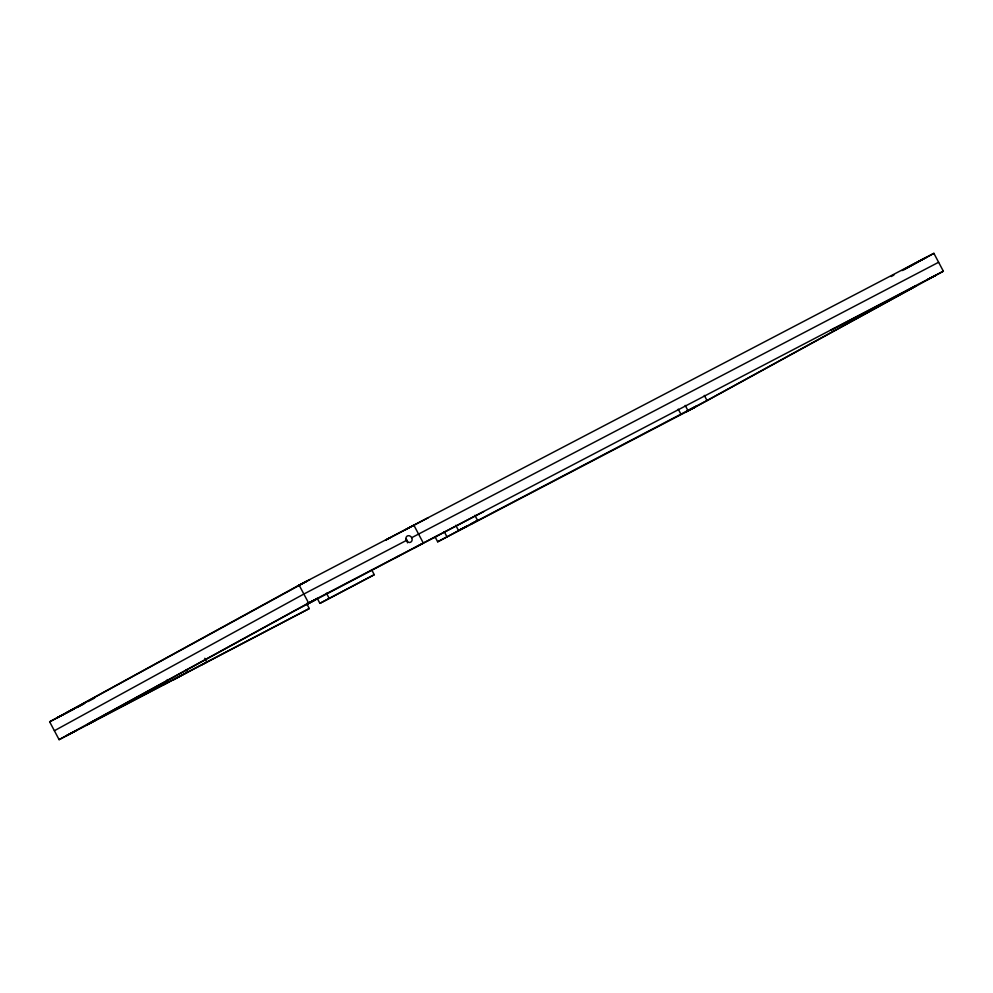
<?xml version="1.0" encoding="UTF-8"?>
<svg xmlns="http://www.w3.org/2000/svg" width="993" height="993" viewBox="0 0 993 993"><rect width="100%" height="100%" fill="white"/><g stroke="black" fill="none" stroke-linecap="round" stroke-linejoin="round"><path stroke-width="1.49" d="M306.589 603.446L309.282 608.56L59.108 739.661L49.65 721.799L299.116 585.113L933.892 253.339L943.35 271.201L693.884 407.887L437.677 541.806L434.971 536.692M305.174 582.171L309.804 579.639M390.1 537.672L385.483 540.204L428.343 517.688M404.598 530.212L413.845 525.148L423.303 543.022L414.056 548.074M54.379 730.736L303.858 594.037L406.336 540.477M891.18 276.538L893.899 275.049M902.054 270.58L916.998 262.388L909.352 266.385M904.064 269.674L933.892 253.339M59.108 739.661L308.587 602.974L943.35 271.201M163.944 684.636L168.574 682.104L167.221 679.56M394.941 558.078L399.558 555.546M173.825 679.708L187.689 672.112L186.336 669.555M202.187 664.652L206.805 662.12L204.781 658.297M433.184 538.082L437.801 535.55M483.69 511.569L295.442 610.372L87.545 724.282L309.282 608.56M317.201 598.258L319.895 603.359L374.262 574.711L371.556 569.61M374.262 574.711L319.895 603.359M437.677 541.806L477.583 520.419L474.877 515.317M477.583 520.419L470.657 524.217L707.016 400.502L914.913 286.592L830.868 330.222L835.485 327.702M918.525 261.469L926.084 257.497L921.715 259.769M61.541 715.419L57.47 717.629L59.034 716.834M62.286 715.121L66.37 712.912L65.588 713.297M62.708 714.799L60.014 716.325M302.058 583.735C285.587 592.287 319.2 574.748 302.244 583.549M921.529 259.955L918.401 261.606M931.173 277.63L935.555 275.371L926.618 280.1L931 277.829M911.04 288.516C894.556 297.068 928.17 279.529 911.214 288.33M91.244 722.544L86.863 724.816L95.8 720.086L91.418 722.345M303.908 582.841L66.543 712.738L85.075 703.044M87.806 701.617L94.62 698.067M49.65 721.799L74.227 708.952M76.957 707.525L83.797 703.95M411.685 537.685L938.621 262.264M704.31 395.388L707.016 400.502M685.195 405.392L687.901 410.494M678.269 409.178L680.975 414.292M455.762 525.309L458.468 530.411M444.219 531.627L446.912 536.741M326.436 593.193L329.142 598.295M299.116 585.113L308.587 602.974M405.876 538.839A3.538 3.016 61.3 0 1 407.453 542.836M66.978 735.453L75.828 730.774L66.978 735.453M686.523 411.636L695.311 406.993L686.523 411.636M307.321 603.769L316.084 599.151L307.321 603.769M306.489 604.464L315.24 599.846L306.489 604.464M457.959 530.833L466.722 526.216L457.959 530.833M687.392 410.916L696.155 406.298L687.392 410.916M405.864 538.727A3.538 3.016 61.3 0 0 410.668 542.203A3.538 3.016 61.3 0 0 410.506 536.307A3.538 3.016 61.3 0 0 405.864 538.727"/></g></svg>
